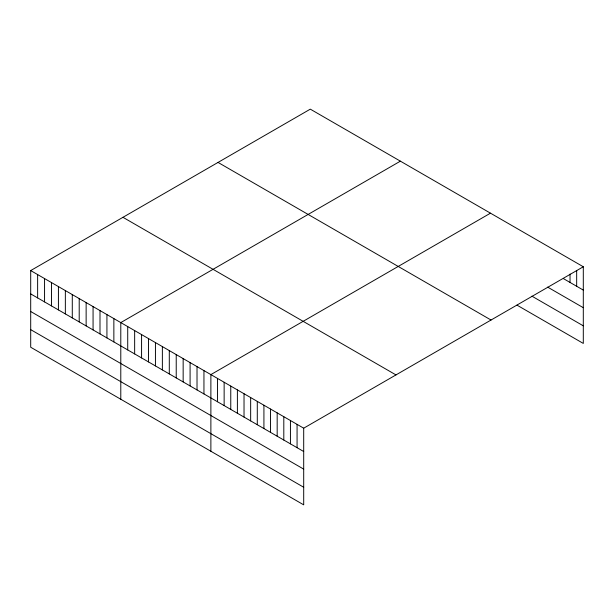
<?xml version="1.0" encoding="UTF-8"?>
<svg xmlns="http://www.w3.org/2000/svg" width="614" height="614" viewBox="0 0 614 614"><rect width="100%" height="100%" fill="white"/><g stroke="black" fill="none" stroke-linecap="round" stroke-linejoin="round"><path stroke-width="0.92" d="M30.7 270.574L303.7 428.188L303.7 504.846L30.7 347.24L30.7 270.574L310.3 109.154L583.3 266.76L583.3 343.426L517.003 305.143M400.389 161.16L120.789 322.588L120.789 399.246M490.479 213.173L210.878 374.601L210.878 451.259M303.7 428.188L583.3 266.76M563.406 278.61L583.3 290.092M547.665 287.122L583.3 307.691M531.916 296.163L583.3 325.827M218.031 162.418L491.031 320.032M122.969 217.31L395.969 374.916M30.7 293.906L303.7 451.52M30.7 311.505L303.7 469.119M30.7 329.641L303.7 487.255M576.669 270.406L576.669 286.27M570.038 274.044L570.038 282.44M297.069 424.366L297.069 447.698M290.437 420.536L290.437 443.868M283.806 416.706L283.806 440.038M277.175 412.877L277.175 436.209M270.544 409.054L270.544 432.386M263.92 405.225L263.92 428.557M257.289 401.395L257.289 424.727M250.658 397.573L250.658 420.897M244.027 393.743L244.027 417.075M237.395 389.913L237.395 413.245M230.764 386.083L230.764 409.415M224.141 382.261L224.141 405.593M217.509 378.431L217.509 401.763M203.948 370.603L203.948 393.935M197.017 366.604L197.017 389.928M190.087 362.598L190.087 385.93M183.156 358.599L183.156 381.931M176.226 354.6L176.226 377.932M169.295 350.594L169.295 373.926M162.372 346.595L162.372 369.927M155.442 342.597L155.442 365.929M148.511 338.59L148.511 361.922M141.581 334.592L141.581 357.924M134.65 330.593L134.65 353.925M127.72 326.594L127.72 349.926M113.859 318.589L113.859 341.921M106.928 314.591L106.928 337.923M99.998 310.584L99.998 333.916M93.067 306.586L93.067 329.918M86.137 302.587L86.137 325.919M79.206 298.581L79.206 321.913M72.283 294.582L72.283 317.914M65.353 290.583L65.353 313.915M58.422 286.584L58.422 309.916M51.492 282.578L51.492 305.91M44.561 278.579L44.561 301.911M37.631 274.581L37.631 297.913"/></g></svg>
